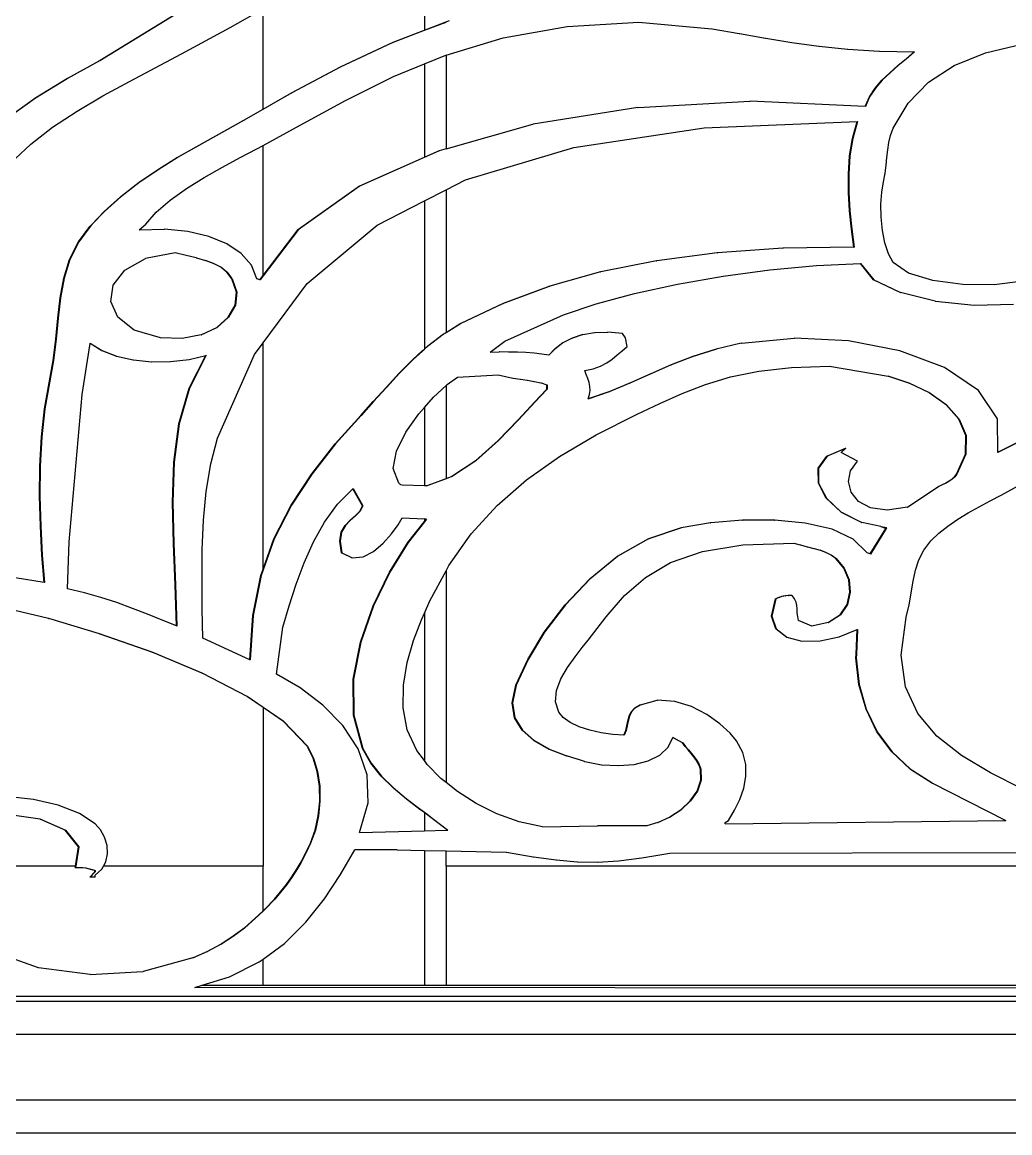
# Model space of a CAD drawing. Header units: inches. Extents: x 3672 to 10975, y -27382 to -746.
# Drawn here: x 4111.33 to 4126.34, y -26888.6 to -26871.72 of the extents above; entities that cross this region are included whole.
import ezdxf

# ---------------------------------------------------------------- set-up
doc = ezdxf.new("R2010")
doc.units = ezdxf.units.IN
doc.header["$LTSCALE"] = 17
doc.header["$MEASUREMENT"] = 0
doc.layers.add('25 BOT BAR', color=12, linetype='Continuous', lineweight=25)

# ---------------------------------------------------------------- blocks, each defined once
blk = doc.blocks.new('A$C99292ed1')
for p, q in [((45.432, 20.85), (45.432, 18.352)), ((40.501, 17.778), (41.964, 18.898)), ((41.969, 18.898), (40.506, 17.778)), ((42.482, 18.404), (42.983, 18.762)), ((42.983, 16.855), (42.983, 18.762)), ((41.745, 17.903), (42.482, 18.404)), ((45.81, 18.529), (44.953, 18.123)), ((45.432, 18.352), (45.762, 18.509)), ((46.632, 18.209), (47.603, 18.427)), ((47.603, 18.427), (48.689, 18.504)), ((48.689, 18.504), (49.8, 18.38)), ((44.948, 18.123), (45.432, 18.352)), ((49.8, 18.38), (49.805, 18.38)), ((49.805, 18.38), (50.214, 18.291)), ((50.214, 18.291), (50.219, 18.291)), ((50.219, 18.291), (50.614, 18.205)), ((44.159, 17.66), (44.948, 18.123)), ((44.953, 18.123), (44.164, 17.66)), ((44.948, 18.123), (44.953, 18.123)), ((45.762, 17.882), (46.632, 18.209)), ((50.614, 18.205), (50.618, 18.205)), ((50.618, 18.205), (51.013, 18.123)), ((51.013, 18.123), (51.017, 18.123)), ((51.017, 18.123), (51.425, 18.052)), ((53.959, 17.927), (54.532, 18.094)), ((40.954, 17.381), (41.745, 17.903)), ((51.425, 18.052), (51.429, 18.052)), ((51.429, 18.052), (51.863, 17.996)), ((51.863, 17.996), (51.868, 17.996)), ((51.868, 17.996), (52.342, 17.958)), ((52.342, 17.958), (52.347, 17.958)), ((52.347, 17.958), (52.875, 17.944)), ((52.753, 17.812), (52.875, 17.944)), ((52.879, 17.944), (52.758, 17.812)), ((52.875, 17.944), (52.879, 17.944)), ((53.481, 17.686), (53.959, 17.927)), ((40.005, 17.436), (40.501, 17.778)), ((40.506, 17.778), (40.01, 17.436)), ((40.501, 17.778), (40.506, 17.778)), ((45.432, 17.713), (45.759, 17.881)), ((45.759, 17.881), (45.762, 17.882)), ((45.762, 17.882), (45.762, 16.103)), ((52.627, 17.681), (52.753, 17.812)), ((52.758, 17.812), (52.632, 17.681)), ((52.753, 17.812), (52.758, 17.812)), ((43.414, 17.161), (44.159, 17.66)), ((44.164, 17.66), (43.419, 17.161)), ((44.159, 17.66), (44.164, 17.66)), ((44.966, 17.474), (45.432, 17.713)), ((45.432, 17.713), (45.432, 15.943)), ((52.502, 17.545), (52.627, 17.681)), ((52.632, 17.681), (52.507, 17.545)), ((52.627, 17.681), (52.632, 17.681)), ((53.091, 17.368), (53.481, 17.686)), ((39.522, 17.067), (40.005, 17.436)), ((40.01, 17.436), (39.527, 17.067)), ((40.005, 17.436), (40.01, 17.436)), ((44.234, 17.021), (44.966, 17.474)), ((52.28, 17.252), (52.385, 17.403)), ((52.389, 17.403), (52.285, 17.252)), ((52.385, 17.403), (52.502, 17.545)), ((52.385, 17.403), (52.389, 17.403)), ((52.507, 17.545), (52.389, 17.403)), ((52.502, 17.545), (52.507, 17.545)), ((40.549, 17.104), (40.954, 17.381)), ((52.193, 17.088), (52.28, 17.252)), ((52.285, 17.252), (52.198, 17.088)), ((52.28, 17.252), (52.285, 17.252)), ((52.785, 16.971), (53.091, 17.368)), ((39.072, 16.663), (39.522, 17.067)), ((39.527, 17.067), (39.077, 16.663)), ((39.522, 17.067), (39.527, 17.067)), ((40.155, 16.815), (40.549, 17.104)), ((43.419, 17.161), (42.695, 16.647)), ((42.983, 16.855), (43.414, 17.161)), ((43.414, 17.161), (43.419, 17.161)), ((52.131, 16.907), (52.193, 17.088)), ((52.198, 17.088), (52.136, 16.907)), ((52.193, 17.088), (52.198, 17.088)), ((43.547, 16.552), (44.234, 17.021)), ((48.677, 16.884), (47.086, 16.566)), ((48.677, 16.884), (48.682, 16.884)), ((48.682, 16.884), (50.379, 17.003)), ((50.379, 17.003), (50.382, 17.003)), ((50.384, 17.003), (50.382, 17.003)), ((52.131, 16.907), (50.384, 17.003)), ((52.136, 16.907), (52.131, 16.907)), ((52.557, 16.492), (52.785, 16.971)), ((39.785, 16.51), (40.155, 16.815)), ((42.69, 16.647), (42.983, 16.855)), ((41.964, 16.14), (42.69, 16.647)), ((42.695, 16.647), (41.969, 16.14)), ((42.69, 16.647), (42.695, 16.647)), ((42.983, 16.165), (43.547, 16.552)), ((45.762, 16.103), (47.081, 16.566)), ((47.081, 16.566), (47.086, 16.566)), ((49.683, 16.497), (52.007, 16.617)), ((51.936, 16.298), (52.007, 16.617)), ((52.012, 16.617), (51.941, 16.298)), ((52.007, 16.617), (52.012, 16.617)), ((39.452, 16.189), (39.785, 16.51)), ((47.705, 16.128), (49.683, 16.497)), ((52.516, 16.355), (52.557, 16.492)), ((51.893, 15.965), (51.936, 16.298)), ((51.941, 16.298), (51.898, 15.965)), ((51.936, 16.298), (51.941, 16.298)), ((52.472, 16.079), (52.489, 16.218)), ((52.489, 16.218), (52.516, 16.355)), ((39.216, 15.909), (39.452, 16.189)), ((41.679, 15.938), (41.964, 16.14)), ((41.969, 16.14), (41.684, 15.938)), ((41.964, 16.14), (41.969, 16.14)), ((42.636, 15.933), (42.886, 16.098)), ((42.886, 16.098), (42.983, 16.165)), ((42.983, 13.695), (42.983, 16.165)), ((45.655, 16.064), (44.448, 15.394)), ((45.432, 15.943), (45.651, 16.064)), ((45.651, 16.064), (45.655, 16.064)), ((45.762, 16.103), (45.655, 16.064)), ((46.056, 15.511), (47.705, 16.128)), ((52.461, 15.938), (52.472, 16.079)), ((41.386, 15.709), (41.679, 15.938)), ((41.684, 15.938), (41.391, 15.709)), ((41.679, 15.938), (41.684, 15.938)), ((42.365, 15.75), (42.636, 15.933)), ((44.443, 15.394), (45.432, 15.943)), ((51.874, 15.622), (51.893, 15.965)), ((51.898, 15.965), (51.879, 15.622)), ((51.893, 15.965), (51.898, 15.965)), ((52.45, 15.791), (52.461, 15.938)), ((41.095, 15.458), (41.386, 15.709)), ((41.391, 15.709), (41.1, 15.458)), ((41.386, 15.709), (41.391, 15.709)), ((42.088, 15.553), (42.365, 15.75)), ((52.434, 15.638), (52.45, 15.791)), ((41.819, 15.344), (42.088, 15.553)), ((51.874, 15.622), (51.879, 15.622)), ((51.875, 15.371), (51.874, 15.622)), ((51.879, 15.622), (51.879, 15.371)), ((52.408, 15.476), (52.434, 15.638)), ((40.818, 15.191), (41.004, 15.371)), ((41.009, 15.371), (40.823, 15.191)), ((41.004, 15.371), (41.095, 15.458)), ((41.009, 15.371), (41.004, 15.371)), ((41.1, 15.458), (41.009, 15.371)), ((41.095, 15.458), (41.1, 15.458)), ((43.517, 14.571), (44.443, 15.394)), ((44.448, 15.394), (43.522, 14.571)), ((44.443, 15.394), (44.448, 15.394)), ((45.762, 15.322), (46.056, 15.511)), ((51.879, 15.371), (51.875, 15.371)), ((51.875, 15.273), (51.875, 15.371)), ((51.879, 15.371), (51.88, 15.273)), ((52.382, 15.279), (52.408, 15.476)), ((40.566, 14.911), (40.818, 15.191)), ((40.823, 15.191), (40.571, 14.911)), ((40.818, 15.191), (40.823, 15.191)), ((41.571, 15.126), (41.819, 15.344)), ((45.432, 15.111), (45.762, 15.322)), ((45.762, 15.322), (45.762, 12.612)), ((51.875, 15.273), (51.88, 15.273)), ((51.892, 14.923), (51.875, 15.273)), ((51.88, 15.273), (51.896, 14.923)), ((52.37, 15.048), (52.382, 15.279)), ((41.36, 14.899), (41.571, 15.126)), ((44.713, 14.649), (45.432, 15.111)), ((45.432, 15.111), (45.432, 12.297)), ((52.373, 14.8), (52.37, 15.048)), ((40.379, 14.664), (40.566, 14.911)), ((40.571, 14.911), (40.382, 14.662)), ((40.566, 14.911), (40.571, 14.911)), ((41.2, 14.667), (41.36, 14.899)), ((51.892, 14.923), (51.896, 14.923)), ((51.92, 14.574), (51.892, 14.923)), ((51.896, 14.923), (51.925, 14.574)), ((52.392, 14.55), (52.373, 14.8)), ((40.178, 14.336), (40.349, 14.625)), ((40.354, 14.625), (40.183, 14.336)), ((40.349, 14.625), (40.379, 14.664)), ((40.349, 14.625), (40.354, 14.625)), ((40.382, 14.662), (40.354, 14.625)), ((40.382, 14.662), (40.379, 14.664)), ((41.101, 14.564), (41.2, 14.667)), ((41.101, 14.564), (41.479, 14.573)), ((41.479, 14.573), (41.484, 14.573)), ((41.839, 14.529), (41.484, 14.573)), ((42.158, 14.436), (41.839, 14.529)), ((42.983, 13.695), (43.517, 14.571)), ((43.522, 14.571), (42.983, 13.687)), ((43.517, 14.571), (43.522, 14.571)), ((43.653, 13.543), (44.713, 14.649)), ((51.92, 14.574), (51.925, 14.574)), ((51.957, 14.232), (51.92, 14.574)), ((51.925, 14.574), (51.962, 14.232)), ((52.429, 14.313), (52.392, 14.55)), ((42.431, 14.296), (42.158, 14.436)), ((40.043, 13.998), (40.178, 14.336)), ((40.183, 14.336), (40.048, 13.998)), ((40.178, 14.336), (40.183, 14.336)), ((42.65, 14.113), (42.431, 14.296)), ((50.878, 14.211), (49.884, 14.125)), ((50.878, 14.211), (50.883, 14.211)), ((51.957, 14.232), (50.883, 14.211)), ((51.957, 14.232), (51.962, 14.232)), ((52.484, 14.105), (52.429, 14.313)), ((40.883, 13.795), (41.197, 14.015)), ((41.646, 14.128), (41.197, 14.015)), ((41.811, 14.077), (41.646, 14.128)), ((41.811, 14.077), (41.815, 14.077)), ((41.965, 14.03), (41.815, 14.077)), ((41.965, 14.03), (41.97, 14.03)), ((41.97, 14.03), (42.105, 13.981)), ((42.804, 13.89), (42.65, 14.113)), ((49.879, 14.125), (48.962, 13.975)), ((49.879, 14.125), (49.884, 14.125)), ((52.557, 13.942), (52.484, 14.105)), ((39.954, 13.642), (40.043, 13.998)), ((40.048, 13.998), (39.959, 13.642)), ((40.043, 13.998), (40.048, 13.998)), ((42.23, 13.924), (42.105, 13.981)), ((42.105, 13.981), (42.11, 13.981)), ((42.11, 13.981), (42.234, 13.924)), ((42.23, 13.924), (42.234, 13.924)), ((42.339, 13.85), (42.23, 13.924)), ((42.234, 13.924), (42.344, 13.85)), ((42.339, 13.85), (42.344, 13.85)), ((42.432, 13.755), (42.339, 13.85)), ((42.344, 13.85), (42.437, 13.755)), ((42.886, 13.631), (42.804, 13.89)), ((48.957, 13.975), (48.114, 13.763)), ((48.957, 13.975), (48.962, 13.975)), ((50.683, 13.803), (51.388, 13.884)), ((51.388, 13.884), (52.057, 13.921)), ((52.258, 13.611), (52.057, 13.921)), ((52.057, 13.921), (52.061, 13.921)), ((52.061, 13.921), (52.263, 13.611)), ((52.789, 13.738), (52.557, 13.942)), ((40.706, 13.51), (40.883, 13.795)), ((42.432, 13.755), (42.437, 13.755)), ((42.498, 13.65), (42.432, 13.755)), ((42.437, 13.755), (42.504, 13.646)), ((42.932, 13.611), (42.983, 13.695)), ((42.983, 13.687), (42.936, 13.61)), ((42.983, 13.687), (42.983, 13.695)), ((48.109, 13.763), (47.338, 13.492)), ((48.109, 13.763), (48.114, 13.763)), ((49.278, 13.532), (49.972, 13.683)), ((49.972, 13.683), (50.683, 13.803)), ((53.159, 13.597), (52.789, 13.738)), ((39.898, 13.27), (39.954, 13.642)), ((39.959, 13.642), (39.903, 13.27)), ((39.954, 13.642), (39.959, 13.642)), ((40.669, 13.198), (40.706, 13.51)), ((42.504, 13.646), (42.498, 13.65)), ((42.509, 13.631), (42.498, 13.65)), ((42.504, 13.646), (42.514, 13.631)), ((42.509, 13.631), (42.514, 13.631)), ((42.58, 13.38), (42.509, 13.631)), ((42.514, 13.631), (42.585, 13.38)), ((42.932, 13.611), (42.886, 13.631)), ((42.936, 13.61), (42.932, 13.611)), ((42.983, 12.413), (43.653, 13.543)), ((48.627, 13.354), (49.278, 13.532)), ((52.66, 13.37), (52.258, 13.611)), ((52.258, 13.611), (52.263, 13.611)), ((52.263, 13.611), (52.664, 13.37)), ((53.612, 13.522), (53.159, 13.597)), ((54.09, 13.518), (53.612, 13.522)), ((54.532, 13.587), (54.09, 13.518)), ((42.558, 13.132), (42.58, 13.38)), ((42.585, 13.38), (42.563, 13.132)), ((42.58, 13.38), (42.585, 13.38)), ((46.624, 13.164), (47.333, 13.492)), ((47.338, 13.492), (46.629, 13.164)), ((47.333, 13.492), (47.338, 13.492)), ((48.042, 13.157), (48.627, 13.354)), ((52.66, 13.37), (52.664, 13.37)), ((53.192, 13.208), (52.664, 13.37)), ((39.862, 12.884), (39.898, 13.27)), ((39.903, 13.27), (39.867, 12.884)), ((39.898, 13.27), (39.903, 13.27)), ((40.774, 12.901), (40.669, 13.198)), ((45.981, 12.78), (46.624, 13.164)), ((46.629, 13.164), (45.986, 12.78)), ((46.624, 13.164), (46.629, 13.164)), ((53.192, 13.208), (53.197, 13.208)), ((53.197, 13.208), (53.788, 13.132)), ((42.454, 12.902), (42.558, 13.132)), ((42.563, 13.132), (42.459, 12.902)), ((42.558, 13.132), (42.563, 13.132)), ((47.548, 12.946), (48.042, 13.157)), ((53.788, 13.132), (54.385, 13.151)), ((39.831, 12.486), (39.862, 12.884)), ((39.867, 12.884), (39.836, 12.486)), ((39.862, 12.884), (39.867, 12.884)), ((41.025, 12.658), (40.774, 12.901)), ((42.278, 12.708), (42.454, 12.902)), ((42.459, 12.902), (42.282, 12.708)), ((42.454, 12.902), (42.459, 12.902)), ((46.655, 12.448), (47.548, 12.946)), ((41.423, 12.511), (41.025, 12.658)), ((42.039, 12.567), (42.278, 12.708)), ((42.282, 12.708), (42.044, 12.567)), ((42.278, 12.708), (42.282, 12.708)), ((45.986, 12.78), (45.762, 12.608)), ((45.762, 12.612), (45.981, 12.78)), ((45.981, 12.78), (45.986, 12.78)), ((41.754, 12.496), (41.423, 12.511)), ((42.039, 12.567), (41.754, 12.496)), ((42.039, 12.567), (42.044, 12.567)), ((45.481, 12.351), (45.72, 12.58)), ((45.725, 12.58), (45.485, 12.351)), ((45.72, 12.58), (45.762, 12.612)), ((45.72, 12.58), (45.725, 12.58)), ((45.762, 12.608), (45.725, 12.58)), ((45.762, 12.612), (45.762, 12.608)), ((47.531, 12.413), (47.671, 12.504)), ((47.676, 12.504), (47.535, 12.413)), ((47.671, 12.504), (47.833, 12.572)), ((47.671, 12.504), (47.676, 12.504)), ((47.838, 12.572), (47.676, 12.504)), ((47.833, 12.572), (47.838, 12.572)), ((47.838, 12.572), (48.015, 12.612)), ((48.015, 12.612), (48.02, 12.612)), ((48.02, 12.612), (48.217, 12.621)), ((48.217, 12.621), (48.218, 12.621)), ((48.218, 12.621), (48.221, 12.621)), ((48.441, 12.594), (48.221, 12.621)), ((48.49, 12.511), (48.441, 12.594)), ((48.515, 12.345), (48.49, 12.511)), ((50.251, 12.407), (51.05, 12.506)), ((51.05, 12.506), (51.054, 12.506)), ((51.054, 12.506), (51.055, 12.506)), ((51.878, 12.456), (51.055, 12.506)), ((39.792, 12.077), (39.831, 12.486)), ((39.836, 12.486), (39.797, 12.077)), ((39.831, 12.486), (39.836, 12.486)), ((40.233, 11.432), (40.356, 12.404)), ((40.356, 12.404), (40.357, 12.407)), ((40.528, 12.269), (40.356, 12.404)), ((40.357, 12.407), (40.533, 12.269)), ((42.853, 12.194), (42.983, 12.413)), ((42.983, 8.118), (42.983, 12.413)), ((45.432, 12.297), (45.481, 12.351)), ((45.485, 12.351), (45.432, 12.292)), ((45.481, 12.351), (45.485, 12.351)), ((46.432, 12.241), (46.655, 12.448)), ((47.413, 12.303), (47.531, 12.413)), ((47.535, 12.413), (47.418, 12.303)), ((47.531, 12.413), (47.535, 12.413)), ((48.439, 12.266), (48.515, 12.345)), ((50.246, 12.407), (49.864, 12.296)), ((50.246, 12.407), (50.251, 12.407)), ((52.658, 12.266), (51.878, 12.456)), ((40.528, 12.269), (40.533, 12.269)), ((40.752, 12.164), (40.528, 12.269)), ((40.533, 12.269), (40.756, 12.164)), ((40.752, 12.164), (40.756, 12.164)), ((40.756, 12.164), (41.009, 12.092)), ((41.857, 12.098), (42.112, 12.177)), ((41.859, 11.556), (42.112, 12.177)), ((42.117, 12.179), (41.864, 11.556)), ((42.112, 12.177), (42.117, 12.179)), ((42.291, 10.603), (42.853, 12.194)), ((45.258, 12.101), (45.4, 12.261)), ((45.403, 12.259), (45.263, 12.101)), ((45.4, 12.261), (45.432, 12.297)), ((45.403, 12.259), (45.4, 12.261)), ((45.432, 12.292), (45.403, 12.259)), ((45.432, 12.297), (45.432, 12.292)), ((46.432, 12.241), (46.568, 12.242)), ((46.568, 12.242), (46.57, 12.242)), ((46.573, 12.242), (46.57, 12.242)), ((46.711, 12.241), (46.573, 12.242)), ((46.845, 12.238), (46.711, 12.241)), ((46.975, 12.231), (46.845, 12.238)), ((47.099, 12.22), (46.975, 12.231)), ((47.216, 12.203), (47.099, 12.22)), ((47.321, 12.18), (47.216, 12.203)), ((47.321, 12.18), (47.413, 12.303)), ((47.325, 12.179), (47.321, 12.18)), ((47.418, 12.303), (47.325, 12.179)), ((47.413, 12.303), (47.418, 12.303)), ((48.287, 12.108), (48.364, 12.186)), ((48.364, 12.186), (48.439, 12.266)), ((49.179, 11.995), (49.507, 12.155)), ((49.512, 12.155), (49.184, 11.995)), ((49.507, 12.155), (49.859, 12.296)), ((49.507, 12.155), (49.512, 12.155)), ((49.864, 12.296), (49.512, 12.155)), ((49.859, 12.296), (49.864, 12.296)), ((53.336, 11.949), (52.658, 12.266)), ((39.661, 11.164), (39.792, 12.077)), ((39.797, 12.077), (39.666, 11.164)), ((39.792, 12.077), (39.797, 12.077)), ((41.009, 12.092), (41.014, 12.092)), ((41.014, 12.092), (41.287, 12.056)), ((41.287, 12.056), (41.292, 12.056)), ((41.292, 12.056), (41.577, 12.058)), ((41.577, 12.058), (41.857, 12.098)), ((45.049, 11.837), (45.258, 12.101)), ((45.263, 12.101), (45.053, 11.837)), ((45.258, 12.101), (45.263, 12.101)), ((48.109, 11.974), (48.203, 12.037)), ((48.203, 12.037), (48.287, 12.108)), ((48.866, 11.825), (49.179, 11.995)), ((49.184, 11.995), (48.871, 11.825)), ((49.179, 11.995), (49.184, 11.995)), ((44.85, 11.566), (45.049, 11.837)), ((45.053, 11.837), (44.855, 11.566)), ((45.049, 11.837), (45.053, 11.837)), ((47.87, 11.888), (47.999, 11.924)), ((47.893, 11.811), (47.87, 11.888)), ((47.999, 11.924), (48.109, 11.974)), ((48.558, 11.654), (48.866, 11.825)), ((48.871, 11.825), (48.562, 11.654)), ((48.866, 11.825), (48.871, 11.825)), ((50.085, 11.769), (50.515, 11.879)), ((50.515, 11.879), (51.011, 11.948)), ((51.011, 11.948), (51.59, 11.971)), ((51.59, 11.971), (52.478, 11.785)), ((53.85, 11.513), (53.336, 11.949)), ((45.779, 11.624), (45.936, 11.764)), ((45.936, 11.764), (46.556, 11.806)), ((46.556, 11.806), (46.663, 11.773)), ((46.663, 11.773), (46.667, 11.773)), ((46.667, 11.773), (46.775, 11.747)), ((46.775, 11.747), (46.78, 11.747)), ((46.78, 11.747), (46.887, 11.725)), ((46.887, 11.725), (46.892, 11.725)), ((46.892, 11.725), (46.996, 11.704)), ((46.996, 11.704), (47.001, 11.704)), ((47.001, 11.704), (47.102, 11.682)), ((47.102, 11.682), (47.107, 11.682)), ((47.107, 11.682), (47.202, 11.654)), ((47.202, 11.654), (47.207, 11.654)), ((47.207, 11.654), (47.295, 11.619)), ((47.915, 11.736), (47.893, 11.811)), ((47.934, 11.662), (47.915, 11.736)), ((47.947, 11.587), (47.934, 11.662)), ((48.244, 11.492), (48.558, 11.654)), ((48.562, 11.654), (48.249, 11.492)), ((48.558, 11.654), (48.562, 11.654)), ((49.703, 11.626), (50.085, 11.769)), ((52.798, 11.652), (52.478, 11.785)), ((52.478, 11.785), (52.483, 11.785)), ((52.483, 11.785), (52.803, 11.652)), ((52.798, 11.652), (52.803, 11.652)), ((53.099, 11.469), (52.798, 11.652)), ((52.803, 11.652), (53.104, 11.469)), ((41.704, 10.874), (41.859, 11.556)), ((41.864, 11.556), (41.709, 10.874)), ((41.859, 11.556), (41.864, 11.556)), ((44.657, 11.298), (44.85, 11.566)), ((44.855, 11.566), (44.662, 11.298)), ((44.85, 11.566), (44.855, 11.566)), ((45.571, 11.381), (45.762, 11.603)), ((45.762, 11.603), (45.779, 11.624)), ((45.762, 11.603), (45.762, 9.836)), ((47.192, 11.403), (47.295, 11.536)), ((47.3, 11.536), (47.196, 11.401)), ((47.295, 11.619), (47.3, 11.619)), ((47.295, 11.536), (47.295, 11.619)), ((47.295, 11.536), (47.3, 11.536)), ((47.3, 11.619), (47.3, 11.536)), ((48.249, 11.492), (47.92, 11.349)), ((47.921, 11.352), (48.244, 11.492)), ((47.943, 11.432), (47.951, 11.511)), ((47.951, 11.511), (47.947, 11.587)), ((48.244, 11.492), (48.249, 11.492)), ((49.351, 11.456), (49.703, 11.626)), ((54.14, 10.971), (53.85, 11.513)), ((56.103, 11.577), (54.144, 10.333)), ((54.144, 10.336), (56.098, 11.577)), ((40.034, 8.633), (40.233, 11.432)), ((45.432, 11.186), (45.571, 11.381)), ((47.11, 11.297), (47.192, 11.403)), ((47.196, 11.401), (47.114, 11.297)), ((47.196, 11.401), (47.192, 11.403)), ((47.92, 11.349), (47.921, 11.352)), ((47.921, 11.352), (47.943, 11.432)), ((49.011, 11.265), (49.351, 11.456)), ((53.099, 11.469), (53.104, 11.469)), ((53.359, 11.24), (53.099, 11.469)), ((53.104, 11.469), (53.363, 11.24)), ((39.615, 10.63), (39.661, 11.164)), ((39.666, 11.164), (39.62, 10.63)), ((39.661, 11.164), (39.666, 11.164)), ((44.468, 11.038), (44.657, 11.298)), ((44.662, 11.298), (44.473, 11.038)), ((44.657, 11.298), (44.662, 11.298)), ((45.349, 11.069), (45.432, 11.186)), ((45.432, 11.186), (45.432, 9.7)), ((46.859, 10.952), (47.11, 11.297)), ((47.114, 11.297), (46.863, 10.952)), ((47.11, 11.297), (47.114, 11.297)), ((48.664, 11.059), (49.011, 11.265)), ((53.359, 11.24), (53.363, 11.24)), ((53.553, 10.967), (53.359, 11.24)), ((53.363, 11.24), (53.558, 10.967)), ((44.079, 10.494), (44.468, 11.038)), ((44.473, 11.038), (44.084, 10.494)), ((44.468, 11.038), (44.473, 11.038)), ((45.149, 10.718), (45.349, 11.069)), ((48.044, 10.666), (48.664, 11.059)), ((54.144, 10.336), (54.14, 10.971)), ((41.627, 10.147), (41.704, 10.874)), ((41.709, 10.874), (41.631, 10.147)), ((41.704, 10.874), (41.709, 10.874)), ((46.556, 10.561), (46.859, 10.952)), ((46.863, 10.952), (46.56, 10.561)), ((46.859, 10.952), (46.863, 10.952)), ((53.553, 10.967), (53.558, 10.967)), ((53.66, 10.654), (53.553, 10.967)), ((53.558, 10.967), (53.665, 10.654)), ((45.007, 10.36), (45.149, 10.718)), ((47.484, 10.254), (48.044, 10.666)), ((53.656, 10.303), (53.66, 10.654)), ((53.66, 10.654), (53.665, 10.654)), ((53.665, 10.654), (53.661, 10.303)), ((39.591, 10.071), (39.615, 10.63)), ((39.62, 10.63), (39.596, 10.071)), ((39.615, 10.63), (39.62, 10.63)), ((42.187, 10.114), (42.291, 10.603)), ((43.722, 9.93), (44.079, 10.494)), ((44.084, 10.494), (43.727, 9.93)), ((44.079, 10.494), (44.084, 10.494)), ((46.214, 10.183), (46.556, 10.561)), ((46.56, 10.561), (46.219, 10.183)), ((46.556, 10.561), (46.56, 10.561)), ((44.96, 10.028), (45.007, 10.36)), ((51.549, 10.265), (51.833, 10.416)), ((51.829, 10.411), (51.554, 10.265)), ((51.764, 10.333), (51.838, 10.416)), ((52.012, 10.167), (51.764, 10.333)), ((51.833, 10.416), (51.829, 10.411)), ((51.838, 10.416), (51.829, 10.411)), ((51.833, 10.416), (51.838, 10.416)), ((53.519, 9.918), (53.656, 10.303)), ((53.661, 10.303), (53.524, 9.918)), ((53.656, 10.303), (53.661, 10.303)), ((54.144, 10.333), (54.144, 10.336)), ((41.605, 9.387), (41.627, 10.147)), ((41.631, 10.147), (41.61, 9.387)), ((41.627, 10.147), (41.631, 10.147)), ((45.847, 9.876), (46.214, 10.183)), ((46.219, 10.183), (45.851, 9.876)), ((46.214, 10.183), (46.219, 10.183)), ((46.983, 9.811), (47.484, 10.254)), ((51.417, 10.032), (51.549, 10.265)), ((51.554, 10.265), (51.421, 10.032)), ((51.549, 10.265), (51.554, 10.265)), ((51.905, 9.986), (52.012, 10.167)), ((39.587, 9.5), (39.591, 10.071)), ((39.591, 10.071), (39.596, 10.071)), ((39.596, 10.071), (39.592, 9.5)), ((42.118, 9.592), (42.187, 10.114)), ((45.044, 9.752), (44.96, 10.028)), ((51.417, 10.032), (51.421, 10.032)), ((51.419, 9.753), (51.417, 10.032)), ((51.421, 10.032), (51.423, 9.753)), ((51.874, 9.782), (51.905, 9.986)), ((43.408, 9.333), (43.722, 9.93)), ((43.727, 9.93), (43.413, 9.333)), ((43.722, 9.93), (43.727, 9.93)), ((45.467, 9.699), (45.762, 9.836)), ((45.762, 9.834), (45.472, 9.699)), ((45.851, 9.876), (45.762, 9.834)), ((45.762, 9.836), (45.847, 9.876)), ((45.762, 9.836), (45.762, 9.834)), ((45.847, 9.876), (45.851, 9.876)), ((46.538, 9.326), (46.983, 9.811)), ((53.348, 9.753), (53.399, 9.788)), ((53.404, 9.788), (53.353, 9.753)), ((53.399, 9.788), (53.446, 9.827)), ((53.399, 9.788), (53.404, 9.788)), ((53.451, 9.827), (53.404, 9.788)), ((53.446, 9.827), (53.487, 9.869)), ((53.446, 9.827), (53.451, 9.827)), ((53.492, 9.869), (53.451, 9.827)), ((53.487, 9.869), (53.519, 9.918)), ((53.487, 9.869), (53.492, 9.869)), ((53.524, 9.918), (53.492, 9.869)), ((53.519, 9.918), (53.524, 9.918)), ((44.112, 9.352), (44.346, 9.645)), ((44.346, 9.645), (44.349, 9.649)), ((44.493, 9.317), (44.346, 9.645)), ((44.349, 9.649), (44.498, 9.317)), ((45.055, 9.739), (45.044, 9.752)), ((45.06, 9.732), (45.055, 9.739)), ((45.069, 9.725), (45.06, 9.732)), ((45.077, 9.72), (45.069, 9.725)), ((45.093, 9.711), (45.077, 9.72)), ((45.432, 9.7), (45.093, 9.711)), ((45.467, 9.699), (45.432, 9.7)), ((45.472, 9.699), (45.467, 9.699)), ((51.419, 9.753), (51.423, 9.753)), ((51.539, 9.465), (51.419, 9.753)), ((51.423, 9.753), (51.544, 9.465)), ((51.915, 9.579), (51.874, 9.782)), ((52.775, 9.296), (53.197, 9.649)), ((53.202, 9.649), (52.78, 9.296)), ((53.197, 9.649), (53.245, 9.685)), ((53.197, 9.649), (53.202, 9.649)), ((53.25, 9.685), (53.202, 9.649)), ((53.245, 9.685), (53.296, 9.719)), ((53.245, 9.685), (53.25, 9.685)), ((53.301, 9.719), (53.25, 9.685)), ((53.296, 9.719), (53.348, 9.753)), ((53.296, 9.719), (53.301, 9.719)), ((53.353, 9.753), (53.301, 9.719)), ((53.348, 9.753), (53.353, 9.753)), ((54.194, 9.524), (54.498, 9.73)), ((39.587, 9.5), (39.592, 9.5)), ((39.599, 8.933), (39.587, 9.5)), ((39.592, 9.5), (39.603, 8.933)), ((42.077, 9.046), (42.118, 9.592)), ((51.539, 9.465), (51.544, 9.465)), ((51.763, 9.202), (51.539, 9.465)), ((51.544, 9.465), (51.767, 9.202)), ((52.028, 9.404), (51.915, 9.579)), ((54.03, 9.416), (54.194, 9.524)), ((41.605, 9.387), (41.61, 9.387)), ((41.619, 8.606), (41.605, 9.387)), ((41.61, 9.387), (41.624, 8.606)), ((43.147, 8.693), (43.408, 9.333)), ((43.413, 9.333), (43.152, 8.693)), ((43.408, 9.333), (43.413, 9.333)), ((43.913, 9.011), (44.112, 9.352)), ((44.452, 9.221), (44.493, 9.317)), ((44.498, 9.317), (44.457, 9.221)), ((44.493, 9.317), (44.498, 9.317)), ((46.146, 8.789), (46.538, 9.326)), ((52.21, 9.282), (52.028, 9.404)), ((52.775, 9.296), (52.462, 9.237)), ((52.775, 9.296), (52.78, 9.296)), ((53.697, 9.186), (53.863, 9.303)), ((53.863, 9.303), (54.03, 9.416)), ((44.304, 9.049), (44.384, 9.136)), ((44.389, 9.136), (44.309, 9.049)), ((44.384, 9.136), (44.452, 9.221)), ((44.384, 9.136), (44.389, 9.136)), ((44.457, 9.221), (44.389, 9.136)), ((44.452, 9.221), (44.457, 9.221)), ((52.073, 9.003), (51.763, 9.202)), ((51.763, 9.202), (51.767, 9.202)), ((51.767, 9.202), (52.077, 9.003)), ((52.462, 9.237), (52.21, 9.282)), ((53.536, 9.063), (53.697, 9.186)), ((42.058, 8.484), (42.077, 9.046)), ((43.746, 8.636), (43.913, 9.011)), ((44.17, 8.817), (44.228, 8.946)), ((44.233, 8.946), (44.175, 8.817)), ((44.228, 8.946), (44.304, 9.049)), ((44.228, 8.946), (44.233, 8.946)), ((44.309, 9.049), (44.233, 8.946)), ((44.304, 9.049), (44.309, 9.049)), ((44.934, 8.786), (45.032, 8.956)), ((45.032, 8.956), (45.093, 9.089)), ((45.093, 9.089), (45.432, 9.07)), ((45.181, 8.62), (45.432, 9.023)), ((45.432, 9.015), (45.186, 8.62)), ((45.432, 9.07), (45.432, 9.023)), ((45.46, 9.068), (45.432, 9.07)), ((45.465, 9.068), (45.432, 9.015)), ((45.432, 9.023), (45.46, 9.068)), ((45.432, 9.023), (45.432, 9.015)), ((45.46, 9.068), (45.465, 9.068)), ((49.781, 8.994), (49.333, 8.902)), ((49.781, 8.994), (49.786, 8.994)), ((50.266, 9.045), (49.786, 8.994)), ((50.266, 9.045), (50.27, 9.045)), ((50.753, 9.046), (50.27, 9.045)), ((50.753, 9.046), (50.758, 9.046)), ((51.219, 8.992), (50.758, 9.046)), ((51.626, 8.876), (51.219, 8.992)), ((52.073, 9.003), (52.077, 9.003)), ((52.369, 8.926), (52.077, 9.003)), ((53.385, 8.934), (53.536, 9.063)), ((39.599, 8.933), (39.603, 8.933)), ((39.623, 8.384), (39.599, 8.933)), ((39.603, 8.933), (39.628, 8.384)), ((44.146, 8.647), (44.17, 8.817)), ((44.175, 8.817), (44.151, 8.647)), ((44.17, 8.817), (44.175, 8.817)), ((44.807, 8.607), (44.934, 8.786)), ((45.806, 8.188), (46.146, 8.789)), ((48.832, 8.695), (49.329, 8.902)), ((49.333, 8.902), (48.837, 8.695)), ((49.329, 8.902), (49.333, 8.902)), ((51.949, 8.689), (51.626, 8.876)), ((52.206, 8.406), (52.446, 8.889)), ((52.45, 8.887), (52.21, 8.404)), ((52.375, 8.923), (52.369, 8.926)), ((52.453, 8.902), (52.375, 8.923)), ((52.446, 8.889), (52.375, 8.923)), ((52.446, 8.889), (52.453, 8.902)), ((52.45, 8.887), (52.446, 8.889)), ((52.458, 8.902), (52.45, 8.887)), ((52.453, 8.902), (52.458, 8.902)), ((53.127, 8.653), (53.247, 8.797)), ((53.247, 8.797), (53.385, 8.934)), ((40.01, 7.741), (40.034, 8.633)), ((43.152, 8.693), (42.983, 8.101)), ((42.983, 8.118), (43.147, 8.693)), ((43.147, 8.693), (43.152, 8.693)), ((43.604, 8.239), (43.746, 8.636)), ((44.146, 8.647), (44.151, 8.647)), ((44.171, 8.425), (44.146, 8.647)), ((44.151, 8.647), (44.176, 8.425)), ((44.66, 8.452), (44.807, 8.607)), ((44.904, 8.058), (45.181, 8.62)), ((45.186, 8.62), (44.908, 8.058)), ((45.181, 8.62), (45.186, 8.62)), ((48.368, 8.361), (48.832, 8.695)), ((48.837, 8.695), (48.373, 8.361)), ((48.832, 8.695), (48.837, 8.695)), ((50.269, 8.576), (51.044, 8.612)), ((51.044, 8.612), (51.144, 8.576)), ((51.945, 8.688), (51.946, 8.687)), ((52.16, 8.425), (51.949, 8.689)), ((53.021, 8.478), (53.127, 8.653)), ((41.619, 8.606), (41.624, 8.606)), ((41.646, 7.818), (41.619, 8.606)), ((41.624, 8.606), (41.651, 7.818)), ((42.054, 7.918), (42.058, 8.484)), ((44.501, 8.35), (44.66, 8.452)), ((49.173, 8.24), (49.656, 8.449)), ((49.656, 8.449), (50.269, 8.576)), ((51.144, 8.576), (51.149, 8.576)), ((51.149, 8.576), (51.248, 8.543)), ((51.248, 8.543), (51.253, 8.543)), ((51.253, 8.543), (51.348, 8.511)), ((51.348, 8.511), (51.353, 8.511)), ((51.353, 8.511), (51.444, 8.476)), ((51.444, 8.476), (51.449, 8.476)), ((51.533, 8.434), (51.444, 8.476)), ((51.449, 8.476), (51.538, 8.434)), ((52.946, 8.292), (53.021, 8.478)), ((39.623, 8.384), (39.628, 8.384)), ((39.658, 7.866), (39.623, 8.384)), ((39.628, 8.384), (39.663, 7.865)), ((44.171, 8.425), (44.176, 8.425)), ((44.332, 8.331), (44.171, 8.425)), ((44.176, 8.425), (44.336, 8.331)), ((44.332, 8.331), (44.336, 8.331)), ((44.336, 8.331), (44.501, 8.35)), ((47.945, 7.931), (48.368, 8.361)), ((48.373, 8.361), (47.95, 7.931)), ((48.368, 8.361), (48.373, 8.361)), ((51.614, 8.384), (51.533, 8.434)), ((51.533, 8.434), (51.538, 8.434)), ((51.538, 8.434), (51.618, 8.384)), ((51.684, 8.321), (51.614, 8.384)), ((51.614, 8.384), (51.618, 8.384)), ((51.618, 8.384), (51.689, 8.321)), ((51.684, 8.321), (51.689, 8.321)), ((51.807, 8.138), (51.684, 8.321)), ((51.689, 8.321), (51.812, 8.138)), ((52.206, 8.406), (52.16, 8.425)), ((52.21, 8.404), (52.206, 8.406)), ((52.895, 8.095), (52.946, 8.292)), ((42.949, 7.998), (42.983, 8.118)), ((42.983, 8.101), (42.953, 7.998)), ((42.983, 8.101), (42.983, 8.118)), ((43.484, 7.829), (43.604, 8.239)), ((45.762, 8.085), (45.806, 8.188)), ((48.79, 7.959), (49.173, 8.24)), ((51.881, 7.916), (51.807, 8.138)), ((51.807, 8.138), (51.812, 8.138)), ((51.812, 8.138), (51.885, 7.916)), ((39.658, 7.866), (39.217, 7.951)), ((42.824, 7.235), (42.949, 7.998)), ((42.953, 7.998), (42.829, 7.235)), ((42.949, 7.998), (42.953, 7.998)), ((44.655, 7.417), (44.904, 8.058)), ((44.908, 8.058), (44.66, 7.417)), ((44.904, 8.058), (44.908, 8.058)), ((45.515, 7.513), (45.762, 8.085)), ((45.762, 8.085), (45.762, 4.066)), ((48.475, 7.613), (48.79, 7.959)), ((52.858, 7.888), (52.895, 8.095)), ((39.663, 7.865), (39.658, 7.866)), ((41.646, 7.818), (41.651, 7.818)), ((41.666, 7.038), (41.646, 7.818)), ((41.651, 7.818), (41.671, 7.036)), ((42.059, 7.356), (42.054, 7.918)), ((43.379, 7.417), (43.484, 7.829)), ((47.57, 7.439), (47.945, 7.931)), ((47.95, 7.931), (47.575, 7.439)), ((47.945, 7.931), (47.95, 7.931)), ((51.881, 7.916), (51.885, 7.916)), ((51.899, 7.678), (51.881, 7.916)), ((51.885, 7.916), (51.904, 7.678)), ((52.796, 7.44), (52.858, 7.888)), ((40.269, 7.668), (40.01, 7.741)), ((40.519, 7.58), (40.269, 7.668)), ((48.195, 7.213), (48.475, 7.613)), ((50.884, 7.603), (50.859, 7.594)), ((50.884, 7.603), (50.889, 7.603)), ((50.919, 7.609), (50.889, 7.603)), ((50.919, 7.609), (50.923, 7.609)), ((50.961, 7.614), (50.923, 7.609)), ((50.961, 7.614), (50.966, 7.614)), ((51.015, 7.616), (50.966, 7.614)), ((51.015, 7.616), (51.02, 7.616)), ((51.058, 7.555), (51.02, 7.616)), ((51.857, 7.447), (51.899, 7.678)), ((51.904, 7.678), (51.862, 7.447)), ((51.899, 7.678), (51.904, 7.678)), ((40.762, 7.48), (40.519, 7.58)), ((40.997, 7.372), (40.762, 7.48)), ((45.432, 7.279), (45.515, 7.513)), ((47.253, 6.917), (47.57, 7.439)), ((47.575, 7.439), (47.258, 6.917)), ((47.57, 7.439), (47.575, 7.439)), ((50.707, 7.222), (50.767, 7.554)), ((50.772, 7.554), (50.712, 7.222)), ((50.767, 7.554), (50.799, 7.57)), ((50.767, 7.554), (50.772, 7.554)), ((50.804, 7.57), (50.772, 7.554)), ((50.799, 7.57), (50.827, 7.583)), ((50.799, 7.57), (50.804, 7.57)), ((50.832, 7.583), (50.804, 7.57)), ((50.827, 7.583), (50.855, 7.594)), ((50.827, 7.583), (50.832, 7.583)), ((50.859, 7.594), (50.832, 7.583)), ((50.855, 7.594), (50.859, 7.594)), ((51.081, 7.492), (51.058, 7.555)), ((51.092, 7.428), (51.081, 7.492)), ((51.096, 7.36), (51.092, 7.428)), ((51.749, 7.248), (51.857, 7.447)), ((51.862, 7.447), (51.754, 7.248)), ((51.857, 7.447), (51.862, 7.447)), ((52.755, 7.202), (52.796, 7.44)), ((39.721, 7.178), (39.018, 7.388)), ((41.226, 7.26), (40.997, 7.372)), ((41.451, 7.146), (41.226, 7.26)), ((42.068, 6.808), (42.059, 7.356)), ((43.283, 7.015), (43.379, 7.417)), ((44.462, 6.728), (44.655, 7.417)), ((44.66, 7.417), (44.467, 6.728)), ((44.655, 7.417), (44.66, 7.417)), ((45.388, 7.155), (45.432, 7.279)), ((45.432, 7.279), (45.432, 4.48)), ((51.099, 7.29), (51.096, 7.36)), ((51.105, 7.217), (51.099, 7.29)), ((39.721, 7.178), (39.726, 7.178)), ((40.498, 6.891), (39.726, 7.178)), ((41.666, 7.038), (41.451, 7.146)), ((42.782, 6.395), (42.824, 7.235)), ((42.829, 7.235), (42.787, 6.393)), ((42.824, 7.235), (42.829, 7.235)), ((45.269, 6.761), (45.388, 7.155)), ((47.92, 6.766), (48.195, 7.213)), ((50.707, 7.222), (50.712, 7.222)), ((50.772, 6.981), (50.707, 7.222)), ((50.712, 7.222), (50.777, 6.981)), ((51.119, 7.139), (51.105, 7.217)), ((51.317, 7.036), (51.119, 7.139)), ((51.569, 7.103), (51.317, 7.036)), ((51.569, 7.103), (51.749, 7.248)), ((51.569, 7.103), (51.574, 7.103)), ((51.754, 7.248), (51.574, 7.103)), ((51.749, 7.248), (51.754, 7.248)), ((52.678, 6.483), (52.755, 7.202)), ((41.671, 7.036), (41.666, 7.038)), ((43.184, 6.123), (43.283, 7.015)), ((50.772, 6.981), (50.777, 6.981)), ((50.934, 6.825), (50.772, 6.981)), ((50.777, 6.981), (50.938, 6.825)), ((51.734, 6.829), (52.007, 6.971)), ((51.992, 6.497), (52.007, 6.971)), ((52.012, 6.973), (51.996, 6.5)), ((52.007, 6.971), (52.012, 6.973)), ((41.295, 6.54), (40.498, 6.891)), ((40.498, 6.891), (40.503, 6.891)), ((40.503, 6.891), (41.3, 6.54)), ((42.782, 6.395), (42.068, 6.808)), ((45.173, 6.343), (45.269, 6.761)), ((47.002, 6.398), (47.253, 6.917)), ((47.258, 6.917), (47.007, 6.398)), ((47.253, 6.917), (47.258, 6.917)), ((47.832, 6.628), (47.92, 6.766)), ((50.934, 6.825), (50.938, 6.825)), ((50.938, 6.825), (51.165, 6.751)), ((51.165, 6.751), (51.444, 6.753)), ((51.444, 6.753), (51.734, 6.829)), ((44.353, 6.026), (44.462, 6.728)), ((44.467, 6.728), (44.358, 6.026)), ((44.462, 6.728), (44.467, 6.728)), ((47.722, 6.452), (47.832, 6.628)), ((42.059, 6.138), (41.295, 6.54)), ((41.295, 6.54), (41.3, 6.54)), ((41.3, 6.54), (42.064, 6.138)), ((47.608, 6.251), (47.722, 6.452)), ((51.99, 6.435), (51.992, 6.497)), ((51.99, 6.435), (51.994, 6.435)), ((52.035, 5.928), (51.99, 6.435)), ((51.996, 6.5), (51.992, 6.497)), ((51.996, 6.5), (51.994, 6.435)), ((51.994, 6.435), (52.04, 5.928)), ((52.743, 5.88), (52.678, 6.483)), ((42.787, 6.393), (42.782, 6.395)), ((45.114, 5.912), (45.173, 6.343)), ((46.824, 5.916), (47.002, 6.398)), ((47.007, 6.398), (46.829, 5.916)), ((47.002, 6.398), (47.007, 6.398)), ((47.508, 6.034), (47.608, 6.251)), ((42.74, 5.698), (42.059, 6.138)), ((42.059, 6.138), (42.064, 6.138)), ((42.064, 6.138), (42.745, 5.698)), ((43.547, 5.864), (43.184, 6.123)), ((44.353, 6.026), (44.358, 6.026)), ((44.354, 5.343), (44.353, 6.026)), ((44.358, 6.026), (44.359, 5.343)), ((45.109, 5.482), (45.114, 5.912)), ((46.766, 5.578), (46.824, 5.916)), ((46.829, 5.916), (46.77, 5.578)), ((46.824, 5.916), (46.829, 5.916)), ((47.441, 5.812), (47.508, 6.034)), ((52.035, 5.928), (52.04, 5.928)), ((52.143, 5.457), (52.035, 5.928)), ((52.04, 5.928), (52.147, 5.457)), ((43.892, 5.536), (43.547, 5.864)), ((47.423, 5.596), (47.441, 5.812)), ((52.93, 5.373), (52.743, 5.88)), ((42.74, 5.698), (42.745, 5.698)), ((42.983, 5.491), (42.74, 5.698)), ((42.745, 5.698), (42.983, 5.495)), ((46.766, 5.578), (46.77, 5.578)), ((46.802, 5.293), (46.766, 5.578)), ((46.77, 5.578), (46.806, 5.293)), ((47.474, 5.397), (47.423, 5.596)), ((48.714, 5.542), (48.97, 5.627)), ((48.97, 5.627), (48.974, 5.626)), ((48.97, 5.627), (48.975, 5.627)), ((48.975, 5.627), (48.974, 5.626)), ((49.238, 5.605), (48.975, 5.627)), ((49.491, 5.505), (49.238, 5.605)), ((42.983, 5.495), (42.983, 5.491)), ((42.983, 5.495), (43.293, 5.232)), ((42.983, 5.491), (42.983, 2.472)), ((43.288, 5.232), (42.983, 5.491)), ((44.194, 5.146), (43.892, 5.536)), ((45.171, 5.064), (45.109, 5.482)), ((48.544, 5.321), (48.575, 5.405)), ((48.58, 5.405), (48.549, 5.321)), ((48.575, 5.405), (48.627, 5.479)), ((48.575, 5.405), (48.58, 5.405)), ((48.632, 5.479), (48.58, 5.405)), ((48.627, 5.479), (48.709, 5.542)), ((48.627, 5.479), (48.632, 5.479)), ((48.714, 5.542), (48.632, 5.479)), ((48.709, 5.542), (48.714, 5.542)), ((49.723, 5.354), (49.491, 5.505)), ((52.309, 5.029), (52.143, 5.457)), ((52.143, 5.457), (52.147, 5.457)), ((52.147, 5.457), (52.314, 5.029)), ((43.288, 5.232), (43.293, 5.232)), ((43.65, 4.754), (43.288, 5.232)), ((43.293, 5.232), (43.655, 4.754)), ((44.354, 5.343), (44.359, 5.343)), ((44.493, 4.713), (44.354, 5.343)), ((44.359, 5.343), (44.498, 4.713)), ((46.802, 5.293), (46.806, 5.293)), ((46.917, 5.055), (46.802, 5.293)), ((46.806, 5.293), (46.922, 5.055)), ((47.541, 5.296), (47.474, 5.397)), ((47.649, 5.204), (47.541, 5.296)), ((48.51, 5.14), (48.525, 5.232)), ((48.53, 5.232), (48.515, 5.14)), ((48.525, 5.232), (48.544, 5.321)), ((48.525, 5.232), (48.53, 5.232)), ((48.549, 5.321), (48.53, 5.232)), ((48.544, 5.321), (48.549, 5.321)), ((49.923, 5.177), (49.723, 5.354)), ((53.22, 4.944), (52.93, 5.373)), ((44.426, 4.701), (44.194, 5.146)), ((45.316, 4.671), (45.171, 5.064)), ((47.786, 5.123), (47.649, 5.204)), ((47.946, 5.057), (47.786, 5.123)), ((48.492, 5.049), (48.51, 5.14)), ((48.515, 5.14), (48.496, 5.049)), ((48.51, 5.14), (48.515, 5.14)), ((50.078, 5.003), (49.923, 5.177)), ((46.917, 5.055), (46.922, 5.055)), ((47.097, 4.859), (46.917, 5.055)), ((46.922, 5.055), (47.101, 4.859)), ((48.118, 5.006), (47.946, 5.057)), ((48.294, 4.973), (48.118, 5.006)), ((48.461, 4.962), (48.294, 4.973)), ((48.461, 4.962), (48.492, 5.049)), ((48.466, 4.962), (48.461, 4.962)), ((48.496, 5.049), (48.466, 4.962)), ((48.492, 5.049), (48.496, 5.049)), ((49.137, 4.733), (49.208, 4.918)), ((49.208, 4.918), (49.209, 4.92)), ((49.353, 4.817), (49.208, 4.918)), ((49.209, 4.92), (49.358, 4.817)), ((50.177, 4.858), (50.078, 5.003)), ((52.309, 5.029), (52.314, 5.029)), ((52.533, 4.649), (52.309, 5.029)), ((52.314, 5.029), (52.538, 4.649)), ((53.594, 4.575), (53.22, 4.944)), ((43.65, 4.754), (43.655, 4.754)), ((43.744, 4.528), (43.65, 4.754)), ((43.655, 4.754), (43.748, 4.528)), ((47.097, 4.859), (47.101, 4.859)), ((47.325, 4.698), (47.097, 4.859)), ((47.101, 4.859), (47.329, 4.698)), ((49.008, 4.584), (49.137, 4.733)), ((49.353, 4.817), (49.358, 4.817)), ((49.394, 4.749), (49.353, 4.817)), ((49.358, 4.817), (49.399, 4.749)), ((49.394, 4.749), (49.399, 4.749)), ((49.439, 4.684), (49.394, 4.749)), ((49.399, 4.749), (49.443, 4.684)), ((50.273, 4.632), (50.177, 4.858)), ((44.564, 4.209), (44.426, 4.701)), ((44.621, 4.43), (44.493, 4.713)), ((44.493, 4.713), (44.498, 4.713)), ((44.498, 4.713), (44.626, 4.43)), ((45.432, 4.48), (45.316, 4.671)), ((47.325, 4.698), (47.329, 4.698)), ((47.586, 4.569), (47.325, 4.698)), ((47.329, 4.698), (47.591, 4.569)), ((47.586, 4.569), (47.591, 4.569)), ((47.756, 4.505), (47.591, 4.569)), ((48.832, 4.476), (49.008, 4.584)), ((49.439, 4.684), (49.443, 4.684)), ((49.484, 4.618), (49.439, 4.684)), ((49.443, 4.684), (49.489, 4.618)), ((49.484, 4.618), (49.489, 4.618)), ((49.528, 4.551), (49.484, 4.618)), ((49.489, 4.618), (49.533, 4.551)), ((50.318, 4.405), (50.273, 4.632)), ((52.533, 4.649), (52.538, 4.649)), ((52.813, 4.32), (52.533, 4.649)), ((52.538, 4.649), (52.818, 4.32)), ((54.032, 4.248), (53.594, 4.575)), ((43.744, 4.528), (43.748, 4.528)), ((43.806, 4.272), (43.744, 4.528)), ((43.748, 4.528), (43.81, 4.272)), ((44.621, 4.43), (44.626, 4.43)), ((44.778, 4.182), (44.621, 4.43)), ((44.626, 4.43), (44.783, 4.182)), ((45.477, 4.405), (45.432, 4.48)), ((45.685, 4.142), (45.477, 4.405)), ((47.758, 4.506), (47.756, 4.505)), ((47.866, 4.464), (47.758, 4.506)), ((47.866, 4.464), (47.87, 4.464)), ((47.87, 4.464), (48.123, 4.402)), ((48.123, 4.402), (48.128, 4.402)), ((48.128, 4.402), (48.376, 4.384)), ((48.381, 4.384), (48.619, 4.409)), ((48.619, 4.409), (48.832, 4.476)), ((49.528, 4.551), (49.533, 4.551)), ((49.568, 4.479), (49.528, 4.551)), ((49.533, 4.551), (49.573, 4.479)), ((49.568, 4.479), (49.573, 4.479)), ((49.602, 4.403), (49.568, 4.479)), ((49.573, 4.479), (49.607, 4.403)), ((49.602, 4.403), (49.607, 4.403)), ((49.626, 4.319), (49.602, 4.403)), ((49.607, 4.403), (49.631, 4.319)), ((50.319, 4.179), (50.318, 4.405)), ((43.838, 3.997), (43.806, 4.272)), ((43.806, 4.272), (43.81, 4.272)), ((43.81, 4.272), (43.843, 3.997)), ((48.378, 4.384), (48.376, 4.384)), ((48.378, 4.384), (48.381, 4.384)), ((49.635, 4.106), (49.626, 4.319)), ((49.626, 4.319), (49.631, 4.319)), ((49.631, 4.319), (49.64, 4.106)), ((53.147, 4.049), (52.813, 4.32)), ((52.813, 4.32), (52.818, 4.32)), ((52.818, 4.32), (53.152, 4.049)), ((54.516, 3.946), (54.032, 4.248)), ((44.58, 3.678), (44.564, 4.209)), ((44.778, 4.182), (44.783, 4.182)), ((44.958, 3.96), (44.778, 4.182)), ((44.783, 4.182), (44.963, 3.96)), ((45.762, 4.066), (45.685, 4.142)), ((45.935, 3.892), (45.762, 4.066)), ((49.579, 3.902), (49.635, 4.106)), ((49.64, 4.106), (49.584, 3.902)), ((49.635, 4.106), (49.64, 4.106)), ((50.285, 3.958), (50.319, 4.179)), ((43.838, 3.997), (43.843, 3.997)), ((43.842, 3.712), (43.838, 3.997)), ((43.843, 3.997), (43.846, 3.712)), ((44.958, 3.96), (44.963, 3.96)), ((45.154, 3.756), (44.958, 3.96)), ((44.963, 3.96), (45.159, 3.756)), ((46.219, 3.666), (45.935, 3.892)), ((49.472, 3.713), (49.579, 3.902)), ((49.584, 3.902), (49.476, 3.713)), ((49.579, 3.902), (49.584, 3.902)), ((50.224, 3.744), (50.285, 3.958)), ((53.147, 4.049), (53.152, 4.049)), ((54.263, 3.344), (53.147, 4.049)), ((53.152, 4.049), (54.268, 3.344)), ((39.493, 3.742), (39.086, 3.797)), ((39.871, 3.632), (39.493, 3.742)), ((45.154, 3.756), (45.159, 3.756)), ((45.362, 3.56), (45.154, 3.756)), ((45.159, 3.756), (45.366, 3.56)), ((49.327, 3.546), (49.472, 3.713)), ((49.476, 3.713), (49.332, 3.546)), ((49.472, 3.713), (49.476, 3.713)), ((50.144, 3.538), (50.224, 3.744)), ((40.193, 3.476), (39.871, 3.632)), ((43.819, 3.429), (43.842, 3.712)), ((43.846, 3.712), (43.824, 3.429)), ((43.842, 3.712), (43.846, 3.712)), ((44.448, 3.116), (44.58, 3.678)), ((45.362, 3.56), (45.366, 3.56)), ((45.432, 3.494), (45.362, 3.56)), ((45.366, 3.56), (45.432, 3.499)), ((46.533, 3.472), (46.219, 3.666)), ((49.159, 3.407), (49.327, 3.546)), ((49.332, 3.546), (49.164, 3.407)), ((49.327, 3.546), (49.332, 3.546)), ((39.596, 3.368), (39.135, 3.452)), ((40.431, 3.282), (40.193, 3.476)), ((43.771, 3.158), (43.819, 3.429)), ((43.824, 3.429), (43.776, 3.158)), ((43.819, 3.429), (43.824, 3.429)), ((45.432, 3.499), (45.432, 3.494)), ((45.432, 3.499), (45.494, 3.441)), ((45.432, 3.494), (45.432, 3.147)), ((45.491, 3.44), (45.432, 3.494)), ((45.494, 3.441), (45.491, 3.44)), ((45.573, 3.364), (45.491, 3.44)), ((45.494, 3.441), (45.578, 3.364)), ((46.871, 3.32), (46.533, 3.472)), ((48.981, 3.303), (49.159, 3.407)), ((49.164, 3.407), (48.986, 3.303)), ((49.159, 3.407), (49.164, 3.407)), ((50.053, 3.344), (50.144, 3.538)), ((39.973, 3.156), (39.596, 3.368)), ((39.596, 3.368), (39.601, 3.368)), ((39.601, 3.368), (39.978, 3.156)), ((40.514, 3.164), (40.431, 3.282)), ((45.573, 3.364), (45.578, 3.364)), ((45.762, 3.178), (45.573, 3.364)), ((45.578, 3.364), (45.762, 3.183)), ((47.226, 3.22), (46.871, 3.32)), ((47.226, 3.22), (48.064, 3.241)), ((48.813, 3.241), (48.064, 3.241)), ((48.981, 3.303), (48.813, 3.241)), ((48.981, 3.303), (48.986, 3.303)), ((50.003, 3.303), (50.053, 3.344)), ((50.003, 3.282), (54.263, 3.344)), ((50.003, 3.282), (50.003, 3.303)), ((54.263, 3.344), (54.268, 3.344)), ((39.973, 3.156), (39.978, 3.156)), ((40.179, 2.843), (39.973, 3.156)), ((39.978, 3.156), (40.184, 2.843)), ((40.575, 3.023), (40.514, 3.164)), ((43.7, 2.909), (43.771, 3.158)), ((43.776, 3.158), (43.704, 2.909)), ((43.771, 3.158), (43.776, 3.158)), ((44.448, 3.116), (45.432, 3.147)), ((45.432, 3.147), (45.762, 3.157)), ((45.762, 3.183), (45.762, 3.178)), ((45.762, 3.183), (45.787, 3.158)), ((45.762, 3.178), (45.762, 3.157)), ((45.783, 3.158), (45.762, 3.178)), ((45.762, 3.157), (45.783, 3.158)), ((45.783, 3.158), (45.787, 3.158)), ((40.612, 2.868), (40.575, 3.023)), ((43.638, 2.745), (43.7, 2.909)), ((43.704, 2.909), (43.643, 2.745)), ((43.7, 2.909), (43.704, 2.909)), ((40.131, 2.472), (40.179, 2.843)), ((40.184, 2.843), (40.136, 2.472)), ((40.179, 2.843), (40.184, 2.843)), ((40.595, 2.557), (40.62, 2.709)), ((40.62, 2.709), (40.612, 2.868)), ((43.571, 2.584), (43.638, 2.745)), ((43.643, 2.745), (43.576, 2.584)), ((43.638, 2.745), (43.643, 2.745)), ((44.156, 2.315), (44.374, 2.784)), ((45.019, 2.784), (44.374, 2.784)), ((45.019, 2.784), (45.432, 2.774)), ((45.432, 2.774), (45.432, 0.213)), ((45.432, 2.774), (45.762, 2.766)), ((45.762, 2.472), (45.762, 2.766)), ((45.762, 2.766), (46.675, 2.743)), ((46.675, 2.743), (46.68, 2.743)), ((46.68, 2.743), (47.086, 2.655)), ((48.739, 2.632), (49.16, 2.722)), ((49.16, 2.722), (59.818, 2.743)), ((40.558, 2.472), (40.595, 2.557)), ((40.59, 2.555), (40.59, 2.554)), ((43.543, 2.523), (43.571, 2.584)), ((43.576, 2.584), (43.549, 2.526)), ((43.571, 2.584), (43.576, 2.584)), ((47.086, 2.655), (47.091, 2.655)), ((47.091, 2.655), (47.437, 2.593)), ((47.437, 2.593), (47.442, 2.593)), ((47.442, 2.593), (47.753, 2.558)), ((47.753, 2.558), (47.758, 2.558)), ((47.758, 2.558), (48.058, 2.551)), ((48.059, 2.551), (48.058, 2.551)), ((48.059, 2.551), (48.063, 2.551)), ((48.063, 2.551), (48.382, 2.576)), ((48.382, 2.576), (48.739, 2.632)), ((40.131, 2.472), (38.393, 2.472)), ((40.129, 2.452), (40.131, 2.472)), ((40.129, 2.452), (40.134, 2.452)), ((40.136, 2.472), (40.131, 2.472)), ((40.136, 2.472), (40.134, 2.452)), ((40.134, 2.452), (40.189, 2.451)), ((40.189, 2.451), (40.193, 2.451)), ((40.193, 2.451), (40.239, 2.447)), ((40.239, 2.447), (40.244, 2.447)), ((40.244, 2.447), (40.282, 2.441)), ((40.282, 2.441), (40.287, 2.441)), ((40.287, 2.441), (40.32, 2.432)), ((40.32, 2.432), (40.325, 2.432)), ((40.325, 2.432), (40.355, 2.421)), ((40.352, 2.266), (40.426, 2.37)), ((40.355, 2.421), (40.36, 2.421)), ((40.39, 2.407), (40.355, 2.421)), ((40.431, 2.37), (40.357, 2.266)), ((40.36, 2.421), (40.395, 2.407)), ((40.39, 2.407), (40.395, 2.407)), ((40.426, 2.39), (40.39, 2.407)), ((40.395, 2.407), (40.431, 2.39)), ((40.426, 2.39), (40.431, 2.39)), ((40.426, 2.37), (40.426, 2.39)), ((40.426, 2.37), (40.431, 2.37)), ((40.431, 2.307), (40.534, 2.419)), ((40.431, 2.39), (40.431, 2.37)), ((40.534, 2.419), (40.558, 2.472)), ((42.983, 2.472), (40.558, 2.472)), ((42.983, 1.627), (42.983, 2.472)), ((43.42, 2.275), (43.498, 2.428)), ((43.503, 2.428), (43.424, 2.275)), ((43.498, 2.428), (43.543, 2.523)), ((43.498, 2.428), (43.503, 2.428)), ((43.549, 2.526), (43.503, 2.428)), ((43.549, 2.526), (43.543, 2.523)), ((45.762, 2.472), (45.762, 0.213)), ((60.705, 2.472), (45.762, 2.472)), ((40.357, 2.266), (40.352, 2.266)), ((40.431, 2.266), (40.357, 2.266)), ((40.431, 2.266), (40.431, 2.307)), ((43.336, 2.128), (43.42, 2.275)), ((43.424, 2.275), (43.341, 2.128)), ((43.42, 2.275), (43.424, 2.275)), ((43.913, 1.852), (44.156, 2.315)), ((43.247, 1.986), (43.336, 2.128)), ((43.341, 2.128), (43.252, 1.986)), ((43.336, 2.128), (43.341, 2.128)), ((43.154, 1.851), (43.247, 1.986)), ((43.252, 1.986), (43.159, 1.851)), ((43.247, 1.986), (43.252, 1.986)), ((43.011, 1.661), (43.154, 1.851)), ((43.159, 1.851), (43.015, 1.661)), ((43.154, 1.851), (43.159, 1.851)), ((43.633, 1.41), (43.913, 1.852)), ((42.859, 1.479), (42.983, 1.627)), ((42.983, 1.622), (42.864, 1.479)), ((43.015, 1.661), (42.983, 1.622)), ((42.983, 1.627), (43.011, 1.661)), ((42.983, 1.627), (42.983, 1.622)), ((43.011, 1.661), (43.015, 1.661)), ((42.698, 1.306), (42.859, 1.479)), ((42.864, 1.479), (42.703, 1.306)), ((42.859, 1.479), (42.864, 1.479)), ((43.307, 1.006), (43.633, 1.41)), ((42.525, 1.144), (42.698, 1.306)), ((42.703, 1.306), (42.53, 1.144)), ((42.698, 1.306), (42.703, 1.306)), ((42.338, 0.993), (42.525, 1.144)), ((42.53, 1.144), (42.343, 0.993)), ((42.525, 1.144), (42.53, 1.144)), ((39.572, 0.545), (38.883, 0.848)), ((41.914, 0.731), (42.135, 0.855)), ((42.14, 0.855), (41.919, 0.731)), ((42.135, 0.855), (42.338, 0.993)), ((42.135, 0.855), (42.14, 0.855)), ((42.343, 0.993), (42.14, 0.855)), ((42.338, 0.993), (42.343, 0.993)), ((42.983, 0.708), (43.307, 1.006)), ((41.914, 0.731), (41.158, 0.473)), ((41.914, 0.731), (41.919, 0.731)), ((42.924, 0.655), (42.983, 0.708)), ((42.983, 0.213), (42.983, 0.708)), ((40.353, 0.415), (39.572, 0.545)), ((42.473, 0.371), (42.924, 0.655)), ((40.353, 0.415), (41.154, 0.473)), ((41.154, 0.473), (41.158, 0.473)), ((42.054, 0.213), (42.473, 0.371)), ((41.944, 0.171), (42.054, 0.213)), ((60.19, 0.151), (41.944, 0.171)), ((42.054, 0.213), (42.983, 0.213)), ((42.983, 0.213), (45.432, 0.213)), ((45.432, 0.213), (45.762, 0.213)), ((45.762, 0.213), (60.127, 0.213)), ((73.436, 0), (39.216, 0))]:
    blk.add_line(p, q)
at = {"layer": '25 BOT BAR'}
blk.add_line((148.015, 0), (0.015, 0), dxfattribs=at)

msp = doc.modelspace()

# ---------------------------------------------------------------- linework, layer by layer
at = {"layer": '25 BOT BAR'}
for p, q in [((4072.025, -26886.596), (4220.025, -26886.596)), ((4070.525, -26887.096), (4221.525, -26887.096)), ((4071.025, -26888.096), (4221.025, -26888.096)), ((4071.025, -26888.596), (4221.025, -26888.596))]:
    msp.add_line(p, q, dxfattribs=at)

# ---------------------------------------------------------------- block references
at = {"layer": '25 BOT BAR', "yscale": 0.8}
msp.add_blockref('A$C99292ed1', (4072.01, -26886.524), dxfattribs=at)

doc.saveas('drawing.dxf')
